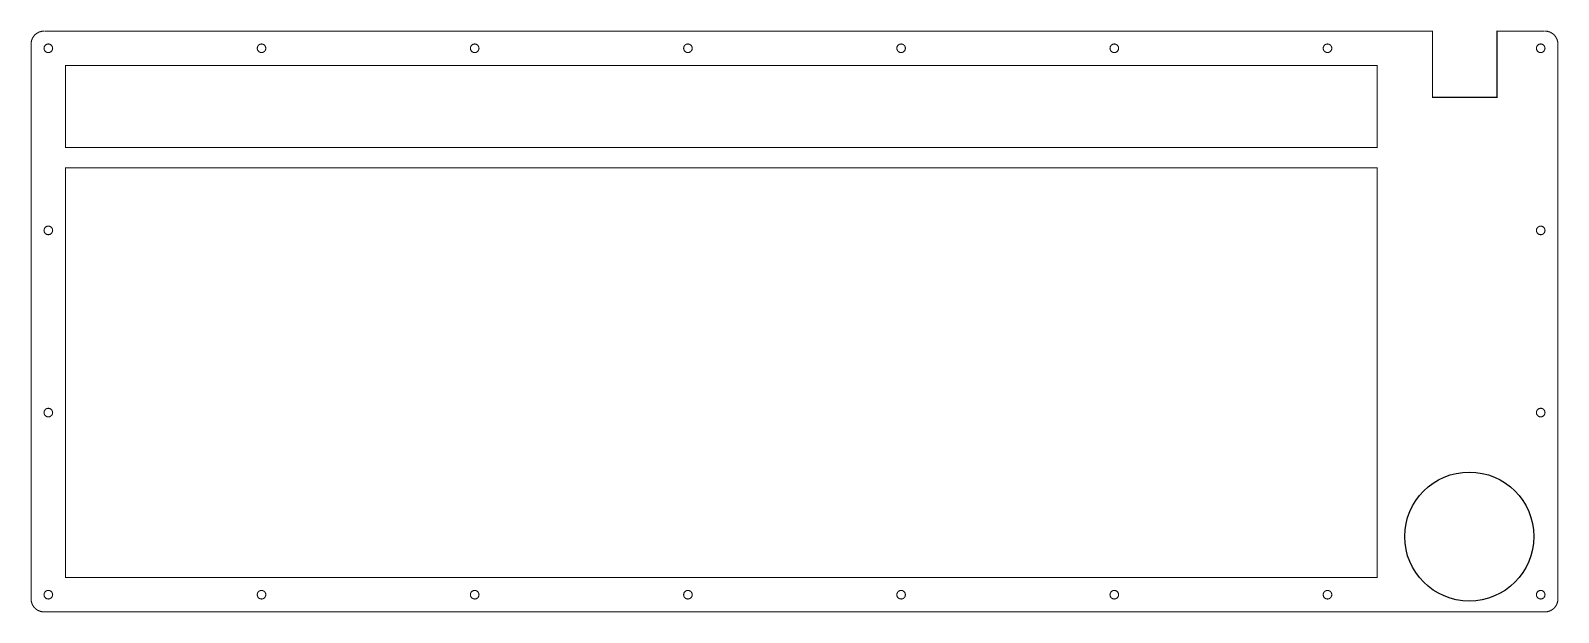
# Model space of a CAD drawing. Header units: millimetres. Extents: x -178 to 177, y -68 to 68.
import ezdxf

# ---------------------------------------------------------------- set-up
doc = ezdxf.new("R2010")
doc.units = ezdxf.units.MM
doc.layers.add('TopSilkLayer', color=7, linetype='Continuous', true_color=0xffcc00)

msp = doc.modelspace()

# ---------------------------------------------------------------- linework, layer by layer
at = {"layer": 'TopSilkLayer', "const_width": 0.254}
for points in [[(174.15, 67.4), (174.62, 67.37), (175.3, 67.18), (175.91, 66.83), (176.27, 66.53), (176.57, 66.17), (176.92, 65.55), (177.11, 64.88), (177.15, 64.41), (177.15, -64.66), (177.11, -65.13), (177, -65.59), (176.82, -66.02), (176.57, -66.42), (176.27, -66.78), (175.91, -67.09), (175.3, -67.43), (174.62, -67.62), (174.15, -67.66), (-174.65, -67.66), (-175.12, -67.62), (-175.58, -67.51), (-176.22, -67.22), (-176.6, -66.94), (-176.94, -66.61), (-177.21, -66.22), (-177.42, -65.81), (-177.62, -65.13), (-177.65, -64.66), (-177.65, 64.41), (-177.62, 64.88), (-177.51, 65.33), (-177.33, 65.77), (-177.08, 66.17), (-176.78, 66.53), (-176.42, 66.83), (-175.8, 67.18), (-175.12, 67.37), (-174.65, 67.4)], [(-174.6, 67.4), (148, 67.4), (148, 52), (163, 52), (163, 67.4), (174.1, 67.4)]]:
    msp.add_lwpolyline(points, dxfattribs=at)
for points in [[(-173.96, 64.36), (-174.24, 64.22), (-174.46, 63.99), (-174.61, 63.71), (-174.65, 63.4), (-174.61, 63.1), (-174.46, 62.82), (-174.24, 62.6), (-173.96, 62.45), (-173.65, 62.4), (-173.34, 62.45), (-173.07, 62.6), (-172.84, 62.82), (-172.7, 63.1), (-172.65, 63.4), (-172.7, 63.71), (-172.84, 63.99), (-173.07, 64.22), (-173.34, 64.36), (-173.65, 64.41), (-173.96, 64.36)], [(-124.42, 64.36), (-124.7, 64.22), (-124.92, 63.99), (-125.06, 63.71), (-125.11, 63.4), (-125.06, 63.1), (-124.92, 62.82), (-124.7, 62.6), (-124.42, 62.45), (-124.11, 62.4), (-123.8, 62.45), (-123.52, 62.6), (-123.3, 62.82), (-123.16, 63.1), (-123.11, 63.4), (-123.16, 63.71), (-123.3, 63.99), (-123.52, 64.22), (-123.8, 64.36), (-124.11, 64.41), (-124.42, 64.36)], [(-74.88, 64.36), (-75.16, 64.22), (-75.38, 63.99), (-75.52, 63.71), (-75.57, 63.4), (-75.52, 63.1), (-75.38, 62.82), (-75.16, 62.6), (-74.88, 62.45), (-74.57, 62.4), (-74.26, 62.45), (-73.98, 62.6), (-73.76, 62.82), (-73.62, 63.1), (-73.57, 63.4), (-73.62, 63.71), (-73.76, 63.99), (-73.98, 64.22), (-74.26, 64.36), (-74.57, 64.41), (-74.88, 64.36)], [(-25.33, 64.36), (-25.61, 64.22), (-25.83, 63.99), (-25.98, 63.71), (-26.02, 63.4), (-25.98, 63.1), (-25.83, 62.82), (-25.61, 62.6), (-25.33, 62.45), (-25.02, 62.4), (-24.71, 62.45), (-24.44, 62.6), (-24.21, 62.82), (-24.07, 63.1), (-24.02, 63.4), (-24.07, 63.71), (-24.21, 63.99), (-24.44, 64.22), (-24.71, 64.36), (-25.02, 64.41), (-25.33, 64.36)], [(24.21, 64.36), (23.93, 64.22), (23.71, 63.99), (23.57, 63.71), (23.52, 63.4), (23.57, 63.1), (23.71, 62.82), (23.93, 62.6), (24.21, 62.45), (24.52, 62.4), (24.83, 62.45), (25.11, 62.6), (25.33, 62.82), (25.47, 63.1), (25.52, 63.4), (25.47, 63.71), (25.33, 63.99), (25.11, 64.22), (24.83, 64.36), (24.52, 64.41), (24.21, 64.36)], [(73.75, 64.36), (73.47, 64.22), (73.25, 63.99), (73.11, 63.71), (73.06, 63.4), (73.11, 63.1), (73.25, 62.82), (73.47, 62.6), (73.75, 62.45), (74.06, 62.4), (74.37, 62.45), (74.65, 62.6), (74.87, 62.82), (75.01, 63.1), (75.06, 63.4), (75.01, 63.71), (74.87, 63.99), (74.65, 64.22), (74.37, 64.36), (74.06, 64.41), (73.75, 64.36)], [(123.3, 64.36), (123.02, 64.22), (122.79, 63.99), (122.65, 63.71), (122.6, 63.4), (122.65, 63.1), (122.79, 62.82), (123.02, 62.6), (123.3, 62.45), (123.6, 62.4), (123.91, 62.45), (124.19, 62.6), (124.41, 62.82), (124.56, 63.1), (124.61, 63.4), (124.56, 63.71), (124.41, 63.99), (124.19, 64.22), (123.91, 64.36), (123.6, 64.41), (123.3, 64.36)], [(172.84, 64.36), (172.56, 64.22), (172.34, 63.99), (172.2, 63.71), (172.15, 63.4), (172.2, 63.1), (172.34, 62.82), (172.56, 62.6), (172.84, 62.45), (173.15, 62.4), (173.46, 62.45), (173.74, 62.6), (173.96, 62.82), (174.1, 63.1), (174.15, 63.4), (174.1, 63.71), (173.96, 63.99), (173.74, 64.22), (173.46, 64.36), (173.15, 64.41), (172.84, 64.36)], [(-169.66, 59.41), (135.15, 59.41), (135.15, 40.35), (-169.66, 40.35), (-169.66, 59.41)], [(-169.66, 35.59), (-169.65, -59.66), (135.15, -59.66), (135.15, 35.59), (-169.66, 35.59)], [(-173.96, 22), (-174.24, 21.86), (-174.46, 21.64), (-174.61, 21.36), (-174.65, 21.05), (-174.61, 20.74), (-174.46, 20.46), (-174.24, 20.24), (-173.96, 20.1), (-173.65, 20.05), (-173.34, 20.1), (-173.07, 20.24), (-172.84, 20.46), (-172.7, 20.74), (-172.65, 21.05), (-172.7, 21.36), (-172.84, 21.64), (-173.07, 21.86), (-173.34, 22), (-173.65, 22.05), (-173.96, 22)], [(172.84, 22), (172.56, 21.86), (172.34, 21.64), (172.2, 21.36), (172.15, 21.05), (172.2, 20.74), (172.34, 20.46), (172.56, 20.24), (172.84, 20.1), (173.15, 20.05), (173.46, 20.1), (173.74, 20.24), (173.96, 20.46), (174.1, 20.74), (174.15, 21.05), (174.1, 21.36), (173.96, 21.64), (173.74, 21.86), (173.46, 22), (173.15, 22.05), (172.84, 22)], [(-173.96, -20.35), (-174.24, -20.49), (-174.46, -20.72), (-174.61, -21), (-174.65, -21.3), (-174.61, -21.61), (-174.46, -21.89), (-174.24, -22.11), (-173.96, -22.26), (-173.65, -22.3), (-173.34, -22.26), (-173.07, -22.11), (-172.84, -21.89), (-172.7, -21.61), (-172.65, -21.3), (-172.7, -21), (-172.84, -20.72), (-173.07, -20.49), (-173.34, -20.35), (-173.65, -20.3), (-173.96, -20.35)], [(172.84, -20.35), (172.56, -20.49), (172.34, -20.72), (172.2, -21), (172.15, -21.3), (172.2, -21.61), (172.34, -21.89), (172.56, -22.11), (172.84, -22.26), (173.15, -22.3), (173.46, -22.26), (173.74, -22.11), (173.96, -21.89), (174.1, -21.61), (174.15, -21.3), (174.1, -21), (173.96, -20.72), (173.74, -20.49), (173.46, -20.35), (173.15, -20.3), (172.84, -20.35)], [(-173.96, -62.71), (-174.24, -62.85), (-174.46, -63.07), (-174.61, -63.35), (-174.65, -63.66), (-174.61, -63.97), (-174.46, -64.25), (-174.24, -64.47), (-173.96, -64.61), (-173.65, -64.66), (-173.34, -64.61), (-173.07, -64.47), (-172.84, -64.25), (-172.7, -63.97), (-172.65, -63.66), (-172.7, -63.35), (-172.84, -63.07), (-173.07, -62.85), (-173.34, -62.71), (-173.65, -62.66), (-173.96, -62.71)], [(-124.42, -62.71), (-124.7, -62.85), (-124.92, -63.07), (-125.06, -63.35), (-125.11, -63.66), (-125.06, -63.97), (-124.92, -64.25), (-124.7, -64.47), (-124.42, -64.61), (-124.11, -64.66), (-123.8, -64.61), (-123.52, -64.47), (-123.3, -64.25), (-123.16, -63.97), (-123.11, -63.66), (-123.16, -63.35), (-123.3, -63.07), (-123.52, -62.85), (-123.8, -62.71), (-124.11, -62.66), (-124.42, -62.71)], [(-74.88, -62.71), (-75.16, -62.85), (-75.38, -63.07), (-75.52, -63.35), (-75.57, -63.66), (-75.52, -63.97), (-75.38, -64.25), (-75.16, -64.47), (-74.88, -64.61), (-74.57, -64.66), (-74.26, -64.61), (-73.98, -64.47), (-73.76, -64.25), (-73.62, -63.97), (-73.57, -63.66), (-73.62, -63.35), (-73.76, -63.07), (-73.98, -62.85), (-74.26, -62.71), (-74.57, -62.66), (-74.88, -62.71)], [(-25.33, -62.71), (-25.61, -62.85), (-25.83, -63.07), (-25.98, -63.35), (-26.02, -63.66), (-25.98, -63.97), (-25.83, -64.25), (-25.61, -64.47), (-25.33, -64.61), (-25.02, -64.66), (-24.71, -64.61), (-24.44, -64.47), (-24.21, -64.25), (-24.07, -63.97), (-24.02, -63.66), (-24.07, -63.35), (-24.21, -63.07), (-24.44, -62.85), (-24.71, -62.71), (-25.02, -62.66), (-25.33, -62.71)], [(24.21, -62.71), (23.93, -62.85), (23.71, -63.07), (23.57, -63.35), (23.52, -63.66), (23.57, -63.97), (23.71, -64.25), (23.93, -64.47), (24.21, -64.61), (24.52, -64.66), (24.83, -64.61), (25.11, -64.47), (25.33, -64.25), (25.47, -63.97), (25.52, -63.66), (25.47, -63.35), (25.33, -63.07), (25.11, -62.85), (24.83, -62.71), (24.52, -62.66), (24.21, -62.71)], [(73.75, -62.71), (73.47, -62.85), (73.25, -63.07), (73.11, -63.35), (73.06, -63.66), (73.11, -63.97), (73.25, -64.25), (73.47, -64.47), (73.75, -64.61), (74.06, -64.66), (74.37, -64.61), (74.65, -64.47), (74.87, -64.25), (75.01, -63.97), (75.06, -63.66), (75.01, -63.35), (74.87, -63.07), (74.65, -62.85), (74.37, -62.71), (74.06, -62.66), (73.75, -62.71)], [(123.3, -62.71), (123.02, -62.85), (122.79, -63.07), (122.65, -63.35), (122.6, -63.66), (122.65, -63.97), (122.79, -64.25), (123.02, -64.47), (123.3, -64.61), (123.6, -64.66), (123.91, -64.61), (124.19, -64.47), (124.41, -64.25), (124.56, -63.97), (124.61, -63.66), (124.56, -63.35), (124.41, -63.07), (124.19, -62.85), (123.91, -62.71), (123.6, -62.66), (123.3, -62.71)], [(172.84, -62.71), (172.56, -62.85), (172.34, -63.07), (172.2, -63.35), (172.15, -63.66), (172.2, -63.97), (172.34, -64.25), (172.56, -64.47), (172.84, -64.61), (173.15, -64.66), (173.46, -64.61), (173.74, -64.47), (173.96, -64.25), (174.1, -63.97), (174.15, -63.66), (174.1, -63.35), (173.96, -63.07), (173.74, -62.85), (173.46, -62.71), (173.15, -62.66), (172.84, -62.71)]]:
    msp.add_lwpolyline(points, close=True, dxfattribs=at)
at = {"layer": 'TopSilkLayer'}
msp.add_circle((156.56, -50.13), 15, dxfattribs=at)

doc.saveas('drawing.dxf')
